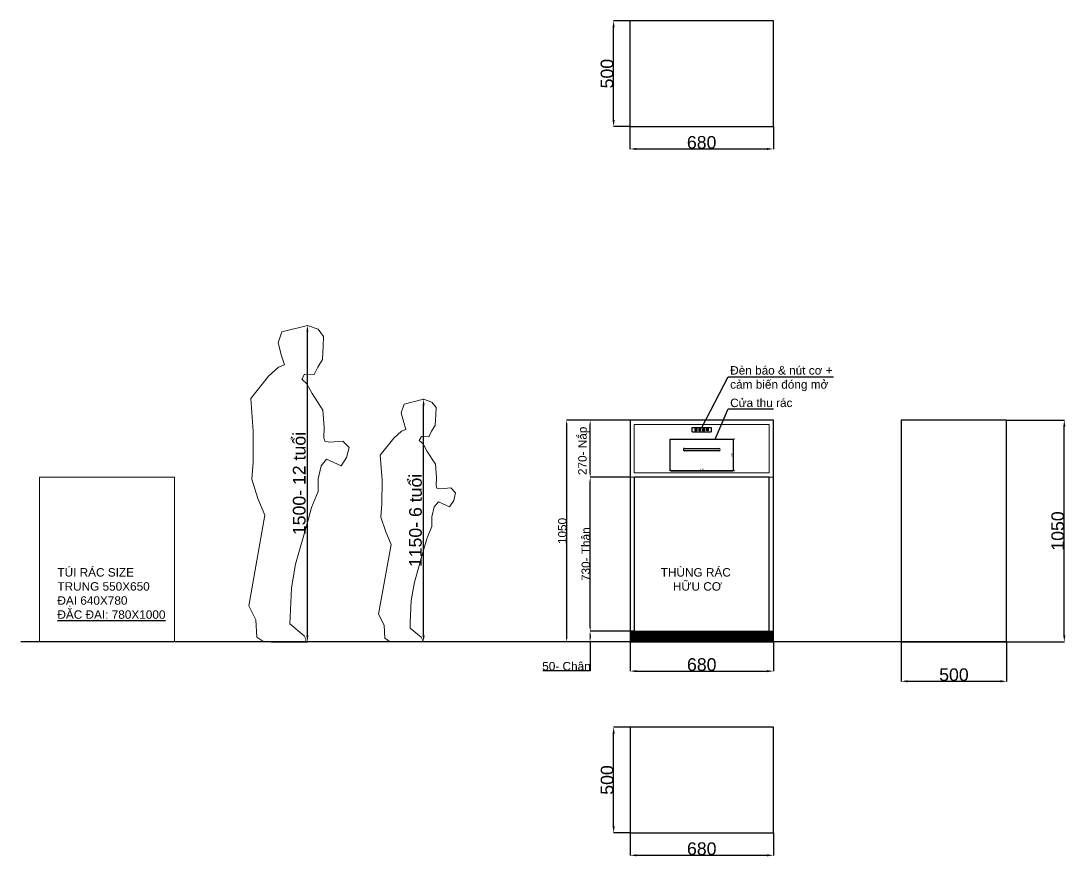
# Model space of a CAD drawing. Header units: inches. Extents: x -925 to 4032, y 3284 to 12268.
# Drawn here: x -925 to 4032, y 3284 to 7248 of the extents above; entities that cross this region are included whole.
import ezdxf

# ---------------------------------------------------------------- set-up
doc = ezdxf.new("R2010")
doc.units = ezdxf.units.IN
doc.header["$LTSCALE"] = 10
doc.header["$MEASUREMENT"] = 0
doc.layers.get('Defpoints').update_dxf_attribs({"color": 55})
for name, color, linetype, lineweight in [('0-NETTHAY', 4, 'Continuous', 9), ('hatch', 250, 'Continuous', 0), ('VN-EQUIPMENT', 251, 'Continuous', 13)]:
    doc.layers.add(name, color=color, linetype=linetype, lineweight=lineweight)
for name, color, linetype in [('0TD-TEXT', 7, 'Continuous'), ('CADdetails-11-VERYFINE', 11, 'Continuous'), ('CADdetails-9-EXTRAFINE', 9, 'Continuous')]:
    doc.layers.add(name, color=color, linetype=linetype)
doc.styles.add('DIMENSION', font='arial.ttf', dxfattribs={"oblique": 5})
doc.styles.get("Standard").update_dxf_attribs({"font": 'arial.ttf'})
doc.dimstyles.new('DIES STANDARD', dxfattribs={"dimscale": 2, "dimtxt": 4.5, "dimasz": 1.5, "dimexe": 1, "dimexo": 3, "dimgap": 1, "dimtad": 1, "dimdec": 0, "dimdsep": 46, "dimtxsty": 'DIMENSION', "dimcen": 0.09, "dimclrd": 32, "dimclre": 32, "dimclrt": 7, "dimadec": 0, "dimazin": 0, "dimtfac": 1, "dimtdec": 0, "dimtix": 1, "dimtmove": 2, "dimatfit": 3, "dimfxl": 1, "dimtolj": 1, "dimtzin": 0, "dimlwd": -1, "dimlwe": -1, "dimarcsym": 0})
doc.dimstyles.get("Standard").update_dxf_attribs({"dimscale": 3, "dimtxt": 20, "dimasz": 10, "dimexe": 0.18, "dimexo": 0.0625, "dimgap": 0.09, "dimtad": 1, "dimtoh": 1, "dimdec": 0, "dimzin": 0, "dimdsep": 46, "dimtxsty": 'Standard', "dimcen": 0.09, "dimadec": 0, "dimazin": 0, "dimtfac": 1, "dimtdec": 0, "dimtofl": 0, "dimtmove": 0, "dimatfit": 3, "dimfxl": 1, "dimtolj": 1, "dimtzin": 0, "dimarcsym": 0})

# ---------------------------------------------------------------- blocks, each defined once
blk = doc.blocks.new('*D0')
at = {"color": 0, "lineweight": -2, "transparency": 16777216}
for p, q in [((1963.9, 3899.1), (1885.8, 3899.1)), ((1886.3, 3429.1), (1886.3, 3869.1)), ((1963.9, 3399.1), (1885.8, 3399.1))]:
    blk.add_line(p, q, dxfattribs=at)
at = {"color": 0, "transparency": 16777216}
for points in [[(1881.3, 3869.1), (1891.3, 3869.1), (1886.3, 3899.1)], [(1881.3, 3429.1), (1891.3, 3429.1), (1886.3, 3399.1)]]:
    blk.add_solid(points, dxfattribs=at)
at = {"layer": 'Defpoints', "color": 0, "transparency": 16777216}
for p in [(1886.3, 3899.1), (1964.1, 3899.1), (1964.1, 3399.1)]:
    blk.add_point(p, dxfattribs=at)
at = {"color": 0, "transparency": 16777216, "insert": (1855.4, 3649.1), "char_height": 60, "attachment_point": 5, "rotation": 90}
blk.add_mtext('\\A1;500', dxfattribs=at)
blk = doc.blocks.new('*D1')
at = {"color": 0, "lineweight": -2, "transparency": 16777216}
for p, q in [((1964.1, 3398.9), (1964.1, 3291.5)), ((2644.1, 3398.9), (2644.1, 3291.5)), ((1994.1, 3292), (2614.1, 3292))]:
    blk.add_line(p, q, dxfattribs=at)
at = {"color": 0, "transparency": 16777216}
for points in [[(1994.1, 3297), (1994.1, 3287), (1964.1, 3292)], [(2614.1, 3297), (2614.1, 3287), (2644.1, 3292)]]:
    blk.add_solid(points, dxfattribs=at)
at = {"layer": 'Defpoints', "color": 0, "transparency": 16777216}
for p in [(1964.1, 3399.1), (2644.1, 3399.1), (2644.1, 3292)]:
    blk.add_point(p, dxfattribs=at)
at = {"color": 0, "transparency": 16777216, "insert": (2304.1, 3322.9), "char_height": 60, "attachment_point": 5}
blk.add_mtext('\\A1;680', dxfattribs=at)
blk = doc.blocks.new('*D2')
at = {"color": 0, "lineweight": -2, "transparency": 16777216}
for p, q in [((1964.1, 4304.3), (1964.1, 4164.6)), ((2644.1, 4304.3), (2644.1, 4164.6)), ((1994.1, 4165.1), (2614.1, 4165.1))]:
    blk.add_line(p, q, dxfattribs=at)
at = {"color": 0, "transparency": 16777216}
for points in [[(1994.1, 4170.1), (1994.1, 4160.1), (1964.1, 4165.1)], [(2614.1, 4170.1), (2614.1, 4160.1), (2644.1, 4165.1)]]:
    blk.add_solid(points, dxfattribs=at)
at = {"layer": 'Defpoints', "color": 0, "transparency": 16777216}
for p in [(1964.1, 4304.5), (2644.1, 4304.5), (2644.1, 4165.1)]:
    blk.add_point(p, dxfattribs=at)
at = {"color": 0, "transparency": 16777216, "insert": (2304.1, 4196), "char_height": 60, "attachment_point": 5}
blk.add_mtext('\\A1;680', dxfattribs=at)
blk = doc.blocks.new('*D3')
at = {"color": 0, "lineweight": -2, "transparency": 16777216}
for p, q in [((1964, 5354.5), (1663.3, 5354.5)), ((1663.7, 4324.5), (1663.7, 5334.5)), ((1964, 4304.5), (1663.3, 4304.5))]:
    blk.add_line(p, q, dxfattribs=at)
at = {"color": 0, "transparency": 16777216}
for points in [[(1660.3, 5334.5), (1667, 5334.5), (1663.7, 5354.5)], [(1660.3, 4324.5), (1667, 4324.5), (1663.7, 4304.5)]]:
    blk.add_solid(points, dxfattribs=at)
at = {"layer": 'Defpoints', "color": 0, "transparency": 16777216}
for p in [(1663.7, 5354.5), (1964.1, 5354.5), (1964.1, 4304.5)]:
    blk.add_point(p, dxfattribs=at)
at = {"color": 0, "transparency": 16777216, "insert": (1643.1, 4829.5), "char_height": 40, "attachment_point": 5, "rotation": 90}
blk.add_mtext('\\A1;1050', dxfattribs=at)
blk = doc.blocks.new('PEOPLE')
at = {"layer": 'VN-EQUIPMENT', "linetype": 'Continuous'}
for p, q in [((24.8, 1707.1), (162.9, 1749.5)), ((162.9, 1749.5), (223.1, 1730.7)), ((223.1, 1730.7), (254.9, 1692.9)), ((7.1, 1645.7), (24.8, 1707.1)), ((254.9, 1692.9), (254.9, 1641)), ((28.3, 1574.9), (7.1, 1645.7)), ((254.9, 1641), (254.9, 1565.4)), ((46, 1527.7), (28.3, 1574.9)), ((254.9, 1565.4), (230.1, 1522.9)), ((-38.9, 1461.6), (14.2, 1513.5)), ((14.2, 1513.5), (46, 1527.7)), ((230.1, 1522.9), (212.4, 1480.5)), ((-131, 1334.1), (-38.9, 1461.6)), ((159.3, 1480.5), (145.2, 1452.1)), ((145.2, 1452.1), (173.5, 1428.5)), ((212.4, 1480.5), (159.3, 1480.5)), ((173.5, 1428.5), (205.4, 1376.6)), ((-109.8, 1154.7), (-131, 1334.1)), ((205.4, 1376.6), (269.1, 1286.9)), ((269.1, 1286.9), (279.7, 1192.5)), ((-102.7, 984.8), (-109.8, 1154.7)), ((279.7, 1192.5), (279.7, 1135.8)), ((279.7, 1135.8), (286.8, 1116.9)), ((286.8, 1116.9), (315.1, 1112.2)), ((315.1, 1112.2), (385.9, 1121.7)), ((385.9, 1121.7), (421.3, 1088.6)), ((421.3, 1088.6), (410.7, 1032)), ((-106.2, 890.3), (-102.7, 984.8)), ((272.6, 980), (258.5, 909.2)), ((301, 1017.8), (272.6, 980)), ((382.4, 984.8), (301, 1017.8)), ((410.7, 1032), (382.4, 984.8)), ((-67.3, 786.5), (-106.2, 890.3)), ((258.5, 909.2), (262, 838.4)), ((262, 838.4), (230.1, 748.7)), ((-24.8, 696.8), (-67.3, 786.5)), ((230.1, 748.7), (212.4, 673.2)), ((-92.1, 193.6), (-24.8, 696.8)), ((212.4, 673.2), (155.8, 434.3)), ((155.8, 434.3), (138.1, 302.1)), ((138.1, 302.1), (138.1, 141.6)), ((-49.6, 118), (-92.1, 193.6)), ((-38.9, 23.6), (-49.6, 118)), ((138.1, 141.6), (138.1, 103.9)), ((138.1, 103.9), (219.5, 42.5)), ((0, 0), (-38.9, 23.6)), ((230.1, 9.4), (0, 0)), ((219.5, 42.5), (230.1, 23.6)), ((230.1, 23.6), (230.1, 9.4))]:
    blk.add_line(p, q, dxfattribs=at)
blk = doc.blocks.new('*D5')
at = {"color": 0, "lineweight": -2, "transparency": 16777216}
for p, q in [((985.2, 5454.5), (985.6, 5454.5)), ((985, 4334.5), (985, 5424.5)), ((2396.3, 4304.5), (984.5, 4304.5))]:
    blk.add_line(p, q, dxfattribs=at)
at = {"color": 0, "transparency": 16777216}
for points in [[(980, 5424.5), (990, 5424.5), (985, 5454.5)], [(980, 4334.5), (990, 4334.5), (985, 4304.5)]]:
    blk.add_solid(points, dxfattribs=at)
at = {"layer": 'Defpoints', "color": 0, "transparency": 16777216}
for p in [(985, 5454.5), (985, 5454.5), (2396.5, 4304.5)]:
    blk.add_point(p, dxfattribs=at)
at = {"color": 0, "transparency": 16777216, "insert": (946.7, 4879.5), "char_height": 60, "attachment_point": 5, "rotation": 90}
blk.add_mtext('\\A1;1150- 6 tuổi', dxfattribs=at)
blk = doc.blocks.new('*D6')
at = {"color": 0, "lineweight": -2, "transparency": 16777216}
for p, q in [((1984, 4354.5), (1774.3, 4354.5)), ((1774.6, 4334.5), (1774.6, 4324.5)), ((1964, 4304.5), (1774.3, 4304.5)), ((1774.6, 4304.5), (1774.6, 4167.3)), ((1774.6, 4167.3), (1550.7, 4167.3))]:
    blk.add_line(p, q, dxfattribs=at)
at = {"color": 0, "transparency": 16777216}
for points in [[(1771.3, 4334.5), (1778, 4334.5), (1774.6, 4354.5)], [(1771.3, 4324.5), (1778, 4324.5), (1774.6, 4304.5)]]:
    blk.add_solid(points, dxfattribs=at)
at = {"layer": 'Defpoints', "color": 0, "transparency": 16777216}
for p in [(1774.6, 4354.5), (1984.1, 4354.5), (1964.1, 4304.5)]:
    blk.add_point(p, dxfattribs=at)
at = {"color": 0, "transparency": 16777216, "insert": (1662.6, 4188.2), "char_height": 40, "attachment_point": 5}
blk.add_mtext('\\A1;50- Chân', dxfattribs=at)
blk = doc.blocks.new('*D7')
at = {"color": 0, "lineweight": -2, "transparency": 16777216}
for p, q in [((1964, 5084.5), (1774.6, 5084.5)), ((1775, 4374.5), (1775, 5064.5)), ((1964, 4354.5), (1774.6, 4354.5))]:
    blk.add_line(p, q, dxfattribs=at)
at = {"color": 0, "transparency": 16777216}
for points in [[(1771.6, 5064.5), (1778.3, 5064.5), (1775, 5084.5)], [(1771.6, 4374.5), (1778.3, 4374.5), (1775, 4354.5)]]:
    blk.add_solid(points, dxfattribs=at)
at = {"layer": 'Defpoints', "color": 0, "transparency": 16777216}
for p in [(1775, 5084.5), (1964.1, 5084.5), (1964.1, 4354.5)]:
    blk.add_point(p, dxfattribs=at)
at = {"color": 0, "transparency": 16777216, "insert": (1754.3, 4719.5), "char_height": 40, "attachment_point": 5, "rotation": 90}
blk.add_mtext('\\A1;730- Thân', dxfattribs=at)
blk = doc.blocks.new('*D8')
at = {"color": 0, "lineweight": -2, "transparency": 16777216}
for p, q in [((1964, 5354.5), (1774.6, 5354.5)), ((1775, 5104.5), (1775, 5334.5)), ((1964, 5084.5), (1774.6, 5084.5))]:
    blk.add_line(p, q, dxfattribs=at)
at = {"color": 0, "transparency": 16777216}
for points in [[(1771.6, 5334.5), (1778.3, 5334.5), (1775, 5354.5)], [(1771.6, 5104.5), (1778.3, 5104.5), (1775, 5084.5)]]:
    blk.add_solid(points, dxfattribs=at)
at = {"layer": 'Defpoints', "color": 0, "transparency": 16777216}
for p in [(1775, 5354.5), (1964.1, 5354.5), (1964.1, 5084.5)]:
    blk.add_point(p, dxfattribs=at)
at = {"color": 0, "transparency": 16777216, "insert": (1744.3, 5209.5), "char_height": 40, "attachment_point": 5, "rotation": 90}
blk.add_mtext('\\A1;270- Nắp', dxfattribs=at)
blk = doc.blocks.new('*D9')
at = {"color": 0, "lineweight": -2, "transparency": 16777216}
for p, q in [((3250.1, 4304.3), (3250.1, 4116.4)), ((3750.1, 4304.3), (3750.1, 4116.4)), ((3280.1, 4117), (3720.1, 4117))]:
    blk.add_line(p, q, dxfattribs=at)
at = {"color": 0, "transparency": 16777216}
for points in [[(3280.1, 4122), (3280.1, 4112), (3250.1, 4117)], [(3720.1, 4122), (3720.1, 4112), (3750.1, 4117)]]:
    blk.add_solid(points, dxfattribs=at)
at = {"layer": 'Defpoints', "color": 0, "transparency": 16777216}
for p in [(3250.1, 4304.5), (3750.1, 4304.5), (3750.1, 4117)]:
    blk.add_point(p, dxfattribs=at)
at = {"color": 0, "transparency": 16777216, "insert": (3500.1, 4147.9), "char_height": 60, "attachment_point": 5}
blk.add_mtext('\\A1;500', dxfattribs=at)
blk = doc.blocks.new('*D10')
at = {"color": 0, "lineweight": -2, "transparency": 16777216}
for p, q in [((3750.3, 5354.5), (4024.2, 5354.5)), ((4023.6, 4334.5), (4023.6, 5324.5)), ((3750.3, 4304.5), (4024.2, 4304.5))]:
    blk.add_line(p, q, dxfattribs=at)
at = {"color": 0, "transparency": 16777216}
for points in [[(4018.6, 5324.5), (4028.6, 5324.5), (4023.6, 5354.5)], [(4018.6, 4334.5), (4028.6, 4334.5), (4023.6, 4304.5)]]:
    blk.add_solid(points, dxfattribs=at)
at = {"layer": 'Defpoints', "color": 0, "transparency": 16777216}
for p in [(3750.1, 5354.5), (4023.6, 5354.5), (3750.1, 4304.5)]:
    blk.add_point(p, dxfattribs=at)
at = {"color": 0, "transparency": 16777216, "insert": (3992.7, 4829.5), "char_height": 60, "attachment_point": 5, "rotation": 90}
blk.add_mtext('\\A1;1050', dxfattribs=at)
blk = doc.blocks.new('*D11')
at = {"color": 32, "transparency": 16777216}
for p, q in [((2453.9, 5261.5), (2453.9, 5117.5)), ((2459.9, 5264.5), (2455.9, 5264.5)), ((2459.9, 5114.5), (2455.9, 5114.5))]:
    blk.add_line(p, q, dxfattribs=at)
for points in [[(2453.4, 5261.5), (2454.4, 5261.5), (2453.9, 5264.5)], [(2453.4, 5117.5), (2454.4, 5117.5), (2453.9, 5114.5)]]:
    blk.add_solid(points, dxfattribs=at)
at = {"layer": 'Defpoints', "color": 0, "transparency": 16777216}
for p in [(2453.9, 5264.5), (2453.9, 5114.5), (2453.9, 5114.5)]:
    blk.add_point(p, dxfattribs=at)
at = {"color": 7, "transparency": 16777216, "insert": (2447.3, 5189.5), "char_height": 9, "attachment_point": 5, "rotation": 90, "style": 'DIMENSION'}
blk.add_mtext('\\A1;150', dxfattribs=at)
blk = doc.blocks.new('*D12')
at = {"color": 32, "transparency": 16777216}
for p, q in [((2154.3, 5120.5), (2154.3, 5116.5)), ((2157.3, 5114.5), (2450.9, 5114.5)), ((2453.9, 5120.5), (2453.9, 5116.5))]:
    blk.add_line(p, q, dxfattribs=at)
for points in [[(2157.3, 5115), (2157.3, 5114), (2154.3, 5114.5)], [(2450.9, 5115), (2450.9, 5114), (2453.9, 5114.5)]]:
    blk.add_solid(points, dxfattribs=at)
at = {"layer": 'Defpoints', "color": 0, "transparency": 16777216}
for p in [(2154.3, 5114.5), (2453.9, 5114.5), (2453.9, 5114.5)]:
    blk.add_point(p, dxfattribs=at)
at = {"color": 7, "transparency": 16777216, "insert": (2304.1, 5121.1), "char_height": 9, "attachment_point": 5, "style": 'DIMENSION'}
blk.add_mtext('\\A1;300', dxfattribs=at)
blk = doc.blocks.new('*D13')
at = {"color": 0, "lineweight": -2, "transparency": 16777216}
for p, q in [((434.1, 5804.5), (434.4, 5804.5)), ((433.9, 4334.5), (433.9, 5774.5)), ((262.2, 4304.5), (434.4, 4304.5))]:
    blk.add_line(p, q, dxfattribs=at)
at = {"color": 0, "transparency": 16777216}
for points in [[(428.9, 5774.5), (438.9, 5774.5), (433.9, 5804.5)], [(428.9, 4334.5), (438.9, 4334.5), (433.9, 4304.5)]]:
    blk.add_solid(points, dxfattribs=at)
at = {"layer": 'Defpoints', "color": 0, "transparency": 16777216}
for p in [(433.9, 5804.5), (433.9, 5804.5), (262, 4304.5)]:
    blk.add_point(p, dxfattribs=at)
at = {"color": 0, "transparency": 16777216, "insert": (395.5, 5054.5), "char_height": 60, "attachment_point": 5, "rotation": 90}
blk.add_mtext('\\A1;1500- 12 tuổi', dxfattribs=at)
blk = doc.blocks.new('*D22')
at = {"color": 0, "lineweight": -2, "transparency": 16777216}
for p, q in [((1963.5, 7247.8), (1885.4, 7247.8)), ((1886, 6777.8), (1886, 7217.8)), ((1963.5, 6747.8), (1885.4, 6747.8))]:
    blk.add_line(p, q, dxfattribs=at)
at = {"color": 0, "transparency": 16777216}
for points in [[(1881, 7217.8), (1891, 7217.8), (1886, 7247.8)], [(1881, 6777.8), (1891, 6777.8), (1886, 6747.8)]]:
    blk.add_solid(points, dxfattribs=at)
at = {"layer": 'Defpoints', "color": 0, "transparency": 16777216}
for p in [(1886, 7247.8), (1963.7, 7247.8), (1963.7, 6747.8)]:
    blk.add_point(p, dxfattribs=at)
at = {"color": 0, "transparency": 16777216, "insert": (1855.1, 6997.8), "char_height": 60, "attachment_point": 5, "rotation": 90}
blk.add_mtext('\\A1;500', dxfattribs=at)
blk = doc.blocks.new('*D23')
at = {"color": 0, "lineweight": -2, "transparency": 16777216}
for p, q in [((1963.7, 6747.6), (1963.7, 6640.2)), ((2643.7, 6747.6), (2643.7, 6640.2)), ((1993.7, 6640.7), (2613.7, 6640.7))]:
    blk.add_line(p, q, dxfattribs=at)
at = {"color": 0, "transparency": 16777216}
for points in [[(1993.7, 6645.7), (1993.7, 6635.7), (1963.7, 6640.7)], [(2613.7, 6645.7), (2613.7, 6635.7), (2643.7, 6640.7)]]:
    blk.add_solid(points, dxfattribs=at)
at = {"layer": 'Defpoints', "color": 0, "transparency": 16777216}
for p in [(1963.7, 6747.8), (2643.7, 6747.8), (2643.7, 6640.7)]:
    blk.add_point(p, dxfattribs=at)
at = {"color": 0, "transparency": 16777216, "insert": (2303.7, 6671.6), "char_height": 60, "attachment_point": 5}
blk.add_mtext('\\A1;680', dxfattribs=at)

msp = doc.modelspace()

# ---------------------------------------------------------------- hatches: boundary and pattern name
at = {"layer": 'hatch'}
h = msp.add_hatch(dxfattribs=at)
h.set_pattern_fill('ANSI31', color=256)
h.paths.add_polyline_path([(1964.1, 4354.5), (2644.1, 4354.5), (2644.1, 4304.5), (1964.1, 4304.5)])

# ---------------------------------------------------------------- linework, layer by layer
at = {"color": 6}
msp.add_line((3750.1, 4304.5), (-924.8, 4304.5), dxfattribs=at)
for points in [[(1963.7, 6747.8), (2643.7, 6747.8), (2643.7, 7247.8), (1963.7, 7247.8)], [(1964.1, 4304.5), (2644.1, 4304.5), (2644.1, 5354.5), (1964.1, 5354.5)], [(3250.1, 4304.5), (3750.1, 4304.5), (3750.1, 5354.5), (3250.1, 5354.5)], [(1984.1, 4354.5), (2624.1, 4354.5), (2624.1, 5084.5), (1984.1, 5084.5)], [(1964.1, 3399.1), (2644.1, 3399.1), (2644.1, 3899.1), (1964.1, 3899.1)]]:
    msp.add_lwpolyline(points, close=True, dxfattribs=at)
at = {"layer": '0-NETTHAY', "color": 4}
for points in [[(1964.1, 5354.5), (2644.1, 5354.5), (2644.1, 5084.5), (1964.1, 5084.5)], [(1984.1, 5334.5), (2624.1, 5334.5), (2624.1, 5104.5), (1984.1, 5104.5)]]:
    msp.add_lwpolyline(points, close=True, dxfattribs=at)
at = {"layer": '0-NETTHAY'}
msp.add_lwpolyline([(-836.8, 4304.5), (-196.8, 4304.5), (-196.8, 5084.5), (-836.8, 5084.5)], close=True, dxfattribs=at)
at = {"layer": 'CADdetails-11-VERYFINE'}
msp.add_lwpolyline([(2154.3, 5264.5), (2453.9, 5264.5), (2453.9, 5114.5), (2154.3, 5114.5)], close=True, dxfattribs=at)
at = {"layer": 'CADdetails-9-EXTRAFINE'}
for p, q in [((2328.1, 5312.3), (2325.6, 5311.7)), ((2325.6, 5311.7), (2327.4, 5309.8)), ((2327.4, 5309.8), (2325.7, 5307.5)), ((2325.7, 5307.5), (2328.1, 5307.3)), ((2330.3, 5313.6), (2327.8, 5314.6)), ((2327.8, 5314.6), (2328.1, 5312.3)), ((2328.1, 5307.3), (2328.1, 5304.7)), ((2328.1, 5304.7), (2330.1, 5305.8)), ((2330.1, 5305.8), (2331.5, 5303.8)), ((2331.5, 5315.7), (2330.3, 5313.6)), ((2332.8, 5313.5), (2331.5, 5315.7)), ((2331.5, 5303.8), (2332.6, 5305.9)), ((2332.6, 5305.9), (2335, 5305)), ((2334.9, 5314.5), (2332.8, 5313.5)), ((2334.6, 5307.3), (2337, 5307.9)), ((2335, 5305), (2334.6, 5307.3)), ((2334.7, 5312), (2334.9, 5314.5)), ((2337, 5311.6), (2334.7, 5312)), ((2335.3, 5309.6), (2337, 5311.6)), ((2337, 5307.9), (2335.3, 5309.6))]:
    msp.add_line(p, q, dxfattribs=at)
msp.add_lwpolyline([(2261.4, 5320.3), (2346.8, 5320.3, -0.414214), (2349.6, 5317.5), (2349.6, 5301.5, -0.414214), (2346.8, 5298.7), (2261.4, 5298.7, -0.414214), (2258.6, 5301.5), (2258.6, 5317.5, -0.414214)], format="xyb", close=True, dxfattribs=at)
for points in [[(2280.7, 5313.1), (2280.7, 5303.8), (2273.3, 5303.8), (2273.3, 5313.1)], [(2299, 5313.1), (2299, 5303.8), (2291.6, 5303.8), (2291.6, 5313.1)], [(2317.1, 5313.1), (2317.1, 5303.8), (2309.6, 5303.8), (2309.6, 5313.1)], [(2222.4, 5220.8), (2385.8, 5220.8)], [(2385.8, 5209.6), (2222.4, 5209.6)]]:
    msp.add_lwpolyline(points, dxfattribs=at)
for points in [[(2274.3, 5311.6), (2279.9, 5311.6), (2279.9, 5305.6), (2274.3, 5305.6)], [(2274.8, 5308.1), (2279.6, 5308.1), (2279.6, 5305.8), (2274.8, 5305.8)], [(2275.2, 5313.7), (2279, 5313.7), (2279, 5313.1), (2275.2, 5313.1)], [(2292.6, 5311.6), (2298.2, 5311.6), (2298.2, 5305.6), (2292.6, 5305.6)], [(2293.1, 5309.1), (2297.9, 5309.1), (2297.9, 5305.8), (2293.1, 5305.8)], [(2293.5, 5313.7), (2297.3, 5313.7), (2297.3, 5313.1), (2293.5, 5313.1)], [(2310.7, 5311.6), (2316.2, 5311.6), (2316.2, 5305.6), (2310.7, 5305.6)], [(2311.1, 5311.2), (2315.9, 5311.2), (2315.9, 5305.8), (2311.1, 5305.8)], [(2311.6, 5313.7), (2315.3, 5313.7), (2315.3, 5313.1), (2311.6, 5313.1)]]:
    msp.add_lwpolyline(points, close=True, dxfattribs=at)
msp.add_circle((2331.3, 5309.7), 2.88, dxfattribs=at)
for centre, major_axis, ratio, start_param, end_param in [((2277, 5313.1), (-3.73, 0), 0.715488, 3.141593, 6.283185), ((2295.3, 5313.1), (-3.73, 0), 0.715488, 3.141593, 6.283185), ((2313.3, 5313.1), (-3.73, 0), 0.715488, 3.141593, 6.283185), ((2222.4, 5215.2), (0, 5.57), 0.921672, 0, 3.141593), ((2385.8, 5215.2), (0, 5.57), 0.921672, 3.141593, 6.283185)]:
    msp.add_ellipse(centre, major_axis=major_axis, ratio=ratio, start_param=start_param, end_param=end_param, dxfattribs=at)
at = {"layer": 'hatch'}
msp.add_lwpolyline([(1964.1, 4354.5), (2644.1, 4354.5), (2644.1, 4304.5), (1964.1, 4304.5)], close=True, dxfattribs=at)

# ---------------------------------------------------------------- block references
at = {"layer": 'VN-EQUIPMENT', "rotation": 357.4848855135771}
for p, xscale, yscale, zscale in [((227.5, 4304.5), 0.8617152236362237, 0.8617152236362237, 0.8617152236362237), ((826.8, 4304.5), 0.6606483381211048, 0.6606483381211048, 0.6606483381211048)]:
    msp.add_blockref('PEOPLE', p, dxfattribs=dict(at, xscale=xscale, yscale=yscale, zscale=zscale))

# ---------------------------------------------------------------- texts
at = {"layer": '0TD-TEXT', "ltscale": 0.1, "char_height": 40, "attachment_point": 1}
for s, insert, width in [('\\A1;\\pxql;Đèn báo & nút cơ + cảm biến đóng mở', (2439, 5611.1), 509.011), ('\\A1;\\pxql;Cửa thu rác', (2439, 5457), 746.327), ('\\A1;\\pxql;TÚI RÁC SIZE \\PTRUNG 550X650\\PĐẠI 640X780\\P{\\LĐẶC ĐẠI: 780X1000}', (-751.7, 4653.4), 600.222), ('\\A1;\\pxqc;THÙNG RÁC\\P HỮU CƠ', (2110.7, 4653.4), 330.359)]:
    msp.add_mtext(s, dxfattribs=dict(at, insert=insert, width=width))

# ---------------------------------------------------------------- dimensions: what is measured, and where the dimension line sits
at = {"color": 6}
for base, p1, p2, dimstyle, picture, middle in [((1886, 7247.8), (1963.7, 6747.8), (1963.7, 7247.8), 'Standard', '*D22', (1855.1, 6997.8)), ((4023.6, 5354.5), (3750.1, 4304.5), (3750.1, 5354.5), 'Standard', '*D10', (3992.7, 4829.5)), ((2453.9, 5114.5), (2453.9, 5264.5), (2453.9, 5114.5), 'DIES STANDARD', '*D11', (2447.3, 5189.5)), ((1886.3, 3899.1), (1964.1, 3399.1), (1964.1, 3899.1), 'Standard', '*D0', (1855.4, 3649.1))]:
    dim = msp.add_linear_dim(base=base, p1=p1, p2=p2, angle=90, dimstyle=dimstyle, dxfattribs=at)
    dim.commit()
    dim.dimension.update_dxf_attribs({"geometry": picture, "text_midpoint": middle})
for base, p1, p2, dimstyle, picture, middle in [((2643.7, 6640.7), (1963.7, 6747.8), (2643.7, 6747.8), 'Standard', '*D23', (2303.7, 6671.6)), ((2453.9, 5114.5), (2154.3, 5114.5), (2453.9, 5114.5), 'DIES STANDARD', '*D12', (2304.1, 5121.1)), ((2644.1, 4165.1), (1964.1, 4304.5), (2644.1, 4304.5), 'Standard', '*D2', (2304.1, 4196)), ((3750.1, 4117), (3250.1, 4304.5), (3750.1, 4304.5), 'Standard', '*D9', (3500.1, 4147.9)), ((2644.1, 3292), (1964.1, 3399.1), (2644.1, 3399.1), 'Standard', '*D1', (2304.1, 3322.9))]:
    dim = msp.add_linear_dim(base=base, p1=p1, p2=p2, dimstyle=dimstyle, dxfattribs=at)
    dim.commit()
    dim.dimension.update_dxf_attribs({"geometry": picture, "text_midpoint": middle})
for base, p1, p2, text, picture, middle in [((433.9, 5804.5), (262, 4304.5), (433.9, 5804.5), '<>- 12 tuổi', '*D13', (395.5, 5054.5)), ((985, 5454.5), (2396.5, 4304.5), (985, 5454.5), '<>- 6 tuổi', '*D5', (946.7, 4879.5))]:
    dim = msp.add_linear_dim(base=base, p1=p1, p2=p2, angle=90, text=text, dimstyle='Standard', dxfattribs=at)
    dim.commit()
    dim.dimension.update_dxf_attribs({"geometry": picture, "text_midpoint": middle})
dim = msp.add_linear_dim(base=(1663.7, 5354.5), p1=(1964.1, 4304.5), p2=(1964.1, 5354.5), angle=90, dimstyle='Standard', override={"dimscale": 2}, dxfattribs=at)
dim.commit()
dim.dimension.update_dxf_attribs({"geometry": '*D3', "text_midpoint": (1643.1, 4829.5)})
for base, p1, p2, text, picture, middle in [((1775, 5354.5), (1964.1, 5084.5), (1964.1, 5354.5), '<>- Nắp', '*D8', (1775, 5209.5)), ((1774.6, 4354.5), (1964.1, 4304.5), (1984.1, 4354.5), '<>- Chân', '*D6', (1662.6, 4167.3))]:
    dim = msp.add_linear_dim(base=base, p1=p1, p2=p2, angle=90, text=text, dimstyle='Standard', override={"dimscale": 2}, dxfattribs=at)
    dim.commit()
    dim.dimension.update_dxf_attribs({"geometry": picture, "text_midpoint": middle, "dimtype": 128})
dim = msp.add_linear_dim(base=(1775, 5084.5), p1=(1964.1, 4354.5), p2=(1964.1, 5084.5), angle=90, text='<>- Thân', dimstyle='Standard', override={"dimscale": 2}, dxfattribs=at)
dim.commit()
dim.dimension.update_dxf_attribs({"geometry": '*D7', "text_midpoint": (1754.3, 4719.5)})

# ---------------------------------------------------------------- leaders
at = {"layer": '0TD-TEXT'}
for points in [[(2304.1, 5320.3), (2428.8, 5559.7), (2929.2, 5559.7)], [(2367.3, 5264.5), (2428.8, 5407.9), (2644.3, 5407.9)]]:
    msp.add_leader(points, dimstyle='Standard', override={"dimscale": 2, "dimgap": 0.09, "dimtad": 0}, dxfattribs=at)

doc.saveas('drawing.dxf')
